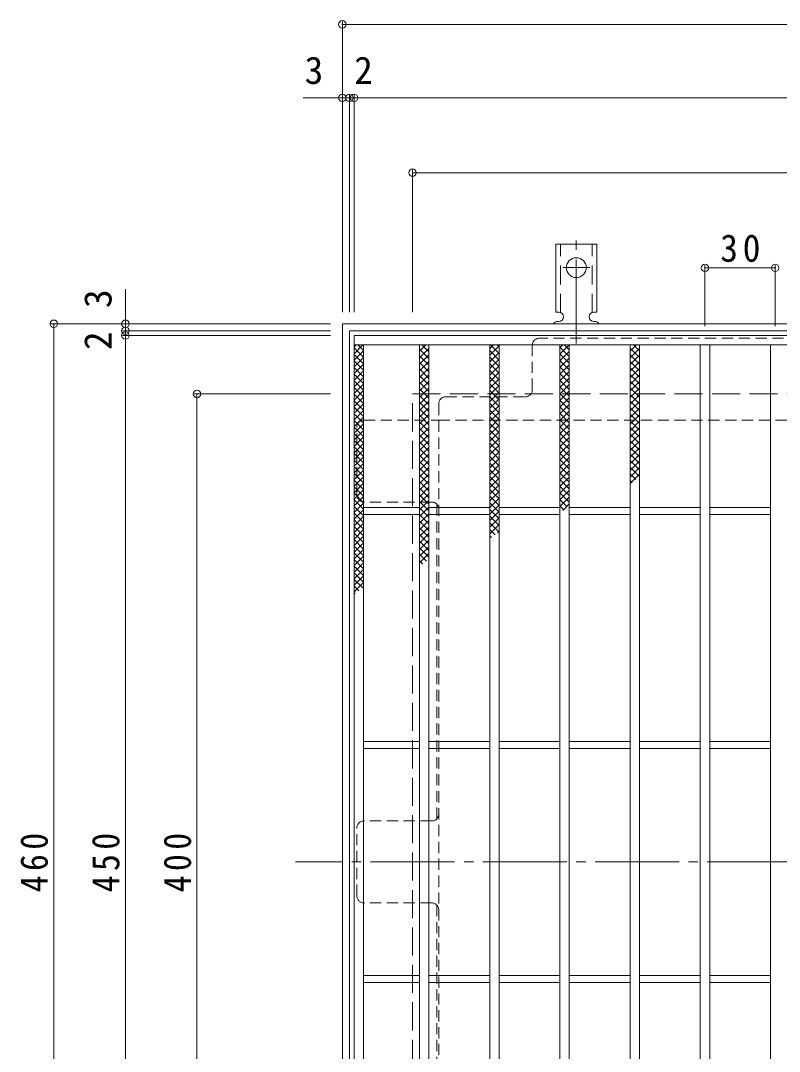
# Model space of a CAD drawing. Units: millimetres at full size, sheet at 1:4; details may follow other scales. Extents: x -862 to 1015, y -780 to 715.
# Drawn here: x -862.2 to -537.9, y 262.2 to 702.7 of the extents above; entities that cross this region are included whole.
import ezdxf
from ezdxf.enums import TextEntityAlignment as Align

# ---------------------------------------------------------------- set-up
doc = ezdxf.new("R2010")
doc.units = ezdxf.units.MM
doc.header["$LTSCALE"] = 4
doc.header["$PDMODE"] = 32
doc.header["$PDSIZE"] = 3.2
for name, pattern in [('CHAIN2', [12, 9, -1, 1, -1]), ('DASHED1', [1.8, 1.2, -0.6]), ('DASHED2', [3, 2, -1]), ('DASHED3', [4, 3, -1])]:
    doc.linetypes.add(name, pattern=pattern)
for name, color, linetype, lineweight in [('A-1_躯体', 3, 'Continuous', 9), ('A-2_仕上', 3, 'Continuous', 9), ('A-4_その他', 7, 'Continuous', 9), ('A-7_ハッチ', 2, 'Continuous', 9), ('A-9_ｸｳﾁｮｳｷ', 6, 'Continuous', 9), ('A-A_ﾊｯﾁ-ﾜｸ', 3, 'Continuous', 9)]:
    doc.layers.add(name, color=color, linetype=linetype, lineweight=lineweight)
doc.styles.add('ＭＳ ゴシック', font='')
doc.styles.get('ＭＳ ゴシック').set_extended_font_data('MS Gothic')

msp = doc.modelspace()

# ---------------------------------------------------------------- linework, layer by layer
at = {"layer": 'A-1_躯体', "color": 2}
for p, q in [((-724.713, 573.162), (-264.713, 573.162)), ((-724.713, 113.162), (-724.713, 573.162)), ((-721.713, 570.162), (-267.713, 570.162)), ((-721.713, 116.162), (-721.713, 570.162))]:
    msp.add_line(p, q, dxfattribs=at)
at = {"layer": 'A-1_躯体', "color": 2, "linetype": 'DASHED3'}
for p, q in [((-694.713, 543.162), (-294.713, 543.162)), ((-694.713, 143.162), (-694.713, 543.162))]:
    msp.add_line(p, q, dxfattribs=at)
at = {"layer": 'A-2_仕上'}
for p, q in [((-719.713, 118.162), (-719.713, 568.162)), ((-719.713, 568.162), (-269.713, 568.162)), ((-719.713, 564.162), (-269.713, 564.162)), ((-715.713, 122.162), (-715.713, 564.162)), ((-691.714, 122.162), (-691.714, 564.162)), ((-687.714, 122.162), (-687.714, 564.162)), ((-661.714, 122.162), (-661.714, 564.162)), ((-657.714, 122.162), (-657.714, 564.162)), ((-631.714, 122.162), (-631.714, 564.162)), ((-627.714, 122.162), (-627.714, 564.162)), ((-601.713, 122.162), (-601.713, 564.162)), ((-597.714, 122.162), (-597.714, 564.162)), ((-571.713, 122.162), (-571.713, 564.162)), ((-567.713, 122.162), (-567.713, 564.162)), ((-541.713, 122.162), (-541.713, 564.162)), ((-715.713, 494.662), (-691.714, 494.662)), ((-687.714, 494.662), (-661.714, 494.662)), ((-657.714, 494.662), (-631.714, 494.662)), ((-627.714, 494.662), (-601.713, 494.662)), ((-597.714, 494.662), (-571.713, 494.662)), ((-567.713, 494.662), (-541.713, 494.662)), ((-715.713, 491.662), (-691.714, 491.662)), ((-687.714, 491.662), (-661.714, 491.662)), ((-657.714, 491.662), (-631.714, 491.662)), ((-627.714, 491.662), (-601.713, 491.662)), ((-597.714, 491.662), (-571.713, 491.662)), ((-567.713, 491.662), (-541.713, 491.662)), ((-715.713, 394.662), (-691.714, 394.662)), ((-687.714, 394.662), (-661.714, 394.662)), ((-657.714, 394.662), (-631.714, 394.662)), ((-627.714, 394.662), (-601.713, 394.662)), ((-597.714, 394.662), (-571.713, 394.662)), ((-567.713, 394.662), (-541.713, 394.662)), ((-715.713, 391.662), (-691.714, 391.662)), ((-687.714, 391.662), (-661.714, 391.662)), ((-657.714, 391.662), (-631.714, 391.662)), ((-627.714, 391.662), (-601.713, 391.662)), ((-597.714, 391.662), (-571.713, 391.662)), ((-567.713, 391.662), (-541.713, 391.662)), ((-715.713, 294.662), (-691.714, 294.662)), ((-715.713, 291.662), (-691.714, 291.662)), ((-687.714, 294.662), (-661.714, 294.662)), ((-687.714, 291.662), (-661.714, 291.662)), ((-657.714, 294.662), (-631.714, 294.662)), ((-657.714, 291.662), (-631.714, 291.662)), ((-627.714, 294.662), (-601.713, 294.662)), ((-627.714, 291.662), (-601.713, 291.662)), ((-597.714, 294.662), (-571.713, 294.662)), ((-597.714, 291.662), (-571.713, 291.662)), ((-567.713, 294.662), (-541.713, 294.662)), ((-567.713, 291.662), (-541.713, 291.662))]:
    msp.add_line(p, q, dxfattribs=at)
at = {"layer": 'A-4_その他'}
for p, q in [((-724.713, 702.325), (-724.713, 578.162)), ((-724.713, 701.125), (-264.713, 701.125)), ((-741.393, 669.737), (-721.713, 669.737)), ((-721.713, 670.937), (-721.713, 578.162)), ((-721.713, 669.737), (-719.713, 669.737)), ((-719.713, 670.937), (-719.713, 578.162)), ((-719.713, 669.737), (-269.713, 669.737)), ((-694.713, 638.941), (-694.713, 578.162)), ((-694.713, 637.741), (-294.713, 637.741)), ((-569.713, 598.268), (-569.713, 572.162)), ((-569.713, 597.068), (-539.713, 597.068)), ((-539.713, 598.268), (-539.713, 572.162)), ((-817.449, 587.926), (-817.449, 570.162)), ((-849.254, 573.162), (-729.713, 573.162)), ((-848.054, 573.162), (-848.054, 113.162)), ((-818.649, 570.162), (-729.713, 570.162)), ((-817.449, 570.162), (-817.449, 568.162)), ((-818.649, 568.162), (-729.713, 568.162)), ((-817.449, 568.162), (-817.449, 118.162)), ((-788.044, 543.162), (-729.713, 543.162)), ((-786.844, 543.162), (-786.844, 143.162))]:
    msp.add_line(p, q, dxfattribs=at)
for p in [(-724.713, 701.125), (-724.713, 669.737), (-721.713, 669.737), (-719.713, 669.737), (-694.713, 637.741), (-569.713, 597.068), (-539.713, 597.068), (-848.054, 573.162), (-817.449, 573.162), (-817.449, 570.162), (-817.449, 568.162), (-786.844, 543.162)]:
    msp.add_point(p, dxfattribs=at)
at = {"layer": 'A-7_ハッチ', "linetype": 'DASHED1'}
for p, q in [((-643.512, 544.966), (-643.512, 563.966)), ((-348.914, 566.966), (-640.512, 566.966)), ((-680.513, 541.966), (-646.512, 541.966)), ((-683.513, 538.966), (-683.513, 147.359)), ((-718.517, 499.965), (-718.517, 528.966)), ((-715.517, 531.966), (-683.513, 531.966)), ((-683.513, 531.966), (-305.913, 531.966)), ((-686.513, 496.965), (-715.517, 496.965)), ((-684.313, 496.004), (-684.313, 361.623)), ((-718.517, 328.662), (-718.517, 357.663)), ((-686.513, 360.663), (-715.517, 360.663)), ((-686.513, 325.662), (-715.517, 325.662)), ((-684.313, 190.32), (-684.313, 324.701))]:
    msp.add_line(p, q, dxfattribs=at)
at = {"layer": 'A-7_ハッチ', "linetype": 'CHAIN2'}
msp.add_line((-244.713, 343.162), (-744.713, 343.162), dxfattribs=at)
at = {"layer": 'A-7_ハッチ', "linetype": 'DASHED1'}
for centre, start, end in [((-640.512, 563.966), 90, 180), ((-680.513, 538.966), 90, 180), ((-646.512, 544.966), 270, 0), ((-715.517, 528.966), 90, 180), ((-715.517, 499.965), 180, 270), ((-686.513, 493.965), 0, 90), ((-686.513, 363.663), 270, 0), ((-715.517, 357.663), 90, 180), ((-715.517, 328.662), 180, 270), ((-686.513, 322.662), 0, 90)]:
    msp.add_arc(centre, 3, start, end, dxfattribs=at)
at = {"layer": 'A-9_ｸｳﾁｮｳｷ'}
for p, q in [((-719.713, 560.372), (-715.923, 564.163)), ((-719.713, 563.201), (-718.751, 564.163)), ((-718.124, 564.163), (-715.713, 561.752)), ((-691.714, 561.487), (-689.038, 564.163)), ((-690.726, 564.163), (-687.714, 561.151)), ((-687.898, 564.163), (-687.714, 563.98)), ((-661.714, 562.555), (-660.105, 564.163)), ((-661.374, 564.163), (-657.714, 560.503)), ((-658.546, 564.163), (-657.714, 563.332)), ((-631.714, 562.946), (-630.497, 564.163)), ((-631.714, 560.118), (-627.714, 564.118)), ((-629.87, 564.163), (-627.714, 562.007)), ((-601.714, 561.413), (-598.964, 564.163)), ((-600.29, 564.163), (-597.714, 561.587)), ((-719.713, 562.923), (-715.713, 558.924)), ((-719.713, 557.544), (-715.713, 561.544)), ((-719.713, 560.095), (-715.713, 556.094)), ((-691.714, 558.659), (-687.714, 562.659)), ((-691.714, 562.323), (-687.714, 558.323)), ((-691.714, 555.83), (-687.714, 559.83)), ((-691.714, 559.494), (-687.714, 555.495)), ((-661.714, 559.726), (-657.714, 563.726)), ((-661.714, 561.675), (-657.714, 557.675)), ((-661.714, 556.898), (-657.714, 560.898)), ((-631.714, 563.179), (-627.714, 559.179)), ((-631.714, 557.289), (-627.714, 561.29)), ((-631.714, 560.351), (-627.714, 556.351)), ((-601.714, 562.759), (-597.714, 558.759)), ((-601.714, 558.585), (-597.714, 562.585)), ((-601.714, 559.93), (-597.714, 555.93)), ((-601.714, 555.757), (-597.714, 559.757)), ((-719.713, 554.715), (-715.713, 558.715)), ((-719.713, 557.267), (-715.713, 553.266)), ((-719.713, 551.887), (-715.713, 555.886)), ((-691.714, 553.002), (-687.714, 557.002)), ((-691.714, 556.666), (-687.714, 552.666)), ((-661.714, 558.846), (-657.714, 554.846)), ((-661.714, 554.07), (-657.714, 558.069)), ((-661.714, 556.018), (-657.714, 552.018)), ((-661.714, 551.241), (-657.714, 555.241)), ((-631.714, 554.461), (-627.714, 558.461)), ((-631.714, 557.522), (-627.714, 553.522)), ((-631.714, 551.633), (-627.714, 555.632)), ((-601.714, 557.102), (-597.714, 553.102)), ((-601.714, 552.928), (-597.714, 556.928)), ((-719.713, 554.438), (-715.713, 550.438)), ((-719.713, 549.058), (-715.713, 553.058)), ((-719.713, 551.61), (-715.713, 547.61)), ((-691.714, 550.173), (-687.714, 554.174)), ((-691.714, 553.838), (-687.714, 549.837)), ((-691.714, 547.345), (-687.714, 551.345)), ((-691.714, 551.009), (-687.714, 547.009)), ((-661.714, 553.19), (-657.714, 549.189)), ((-661.714, 548.413), (-657.714, 552.413)), ((-631.714, 554.694), (-627.714, 550.693)), ((-631.714, 548.804), (-627.714, 552.804)), ((-631.714, 551.865), (-627.714, 547.865)), ((-601.714, 554.274), (-597.714, 550.273)), ((-601.714, 550.1), (-597.714, 554.1)), ((-601.714, 551.445), (-597.714, 547.445)), ((-601.714, 547.271), (-597.714, 551.271)), ((-719.713, 546.23), (-715.713, 550.23)), ((-719.713, 548.781), (-715.713, 544.781)), ((-719.713, 543.402), (-715.713, 547.402)), ((-691.714, 544.516), (-687.714, 548.516)), ((-691.714, 548.18), (-687.714, 544.18)), ((-661.714, 550.361), (-657.714, 546.361)), ((-661.714, 545.584), (-657.714, 549.585)), ((-661.714, 547.532), (-657.714, 543.533)), ((-661.714, 542.756), (-657.714, 546.756)), ((-631.714, 545.976), (-627.714, 549.976)), ((-631.714, 549.037), (-627.714, 545.037)), ((-631.714, 543.147), (-627.714, 547.147)), ((-601.714, 548.616), (-597.714, 544.617)), ((-601.714, 544.443), (-597.714, 548.443)), ((-719.713, 545.953), (-715.713, 541.953)), ((-719.713, 540.573), (-715.713, 544.573)), ((-719.713, 543.124), (-715.713, 539.125)), ((-691.714, 541.688), (-687.714, 545.688)), ((-691.714, 545.352), (-687.714, 541.352)), ((-691.714, 538.86), (-687.714, 542.86)), ((-691.714, 542.524), (-687.714, 538.524)), ((-661.714, 544.704), (-657.714, 540.704)), ((-661.714, 539.927), (-657.714, 543.927)), ((-661.714, 541.876), (-657.714, 537.876)), ((-631.714, 546.208), (-627.714, 542.208)), ((-631.714, 540.319), (-627.714, 544.319)), ((-631.714, 543.38), (-627.714, 539.38)), ((-601.714, 545.788), (-597.714, 541.788)), ((-601.714, 541.614), (-597.714, 545.614)), ((-601.714, 542.96), (-597.714, 538.96)), ((-601.714, 538.786), (-597.714, 542.786)), ((-719.713, 537.744), (-715.713, 541.745)), ((-719.713, 540.296), (-715.713, 536.296)), ((-719.713, 534.916), (-715.713, 538.917)), ((-719.713, 537.468), (-715.713, 533.467)), ((-691.714, 536.031), (-687.714, 540.031)), ((-691.714, 539.695), (-687.714, 535.696)), ((-661.714, 537.099), (-657.714, 541.099)), ((-661.714, 539.047), (-657.714, 535.047)), ((-661.714, 534.271), (-657.714, 538.271)), ((-631.714, 537.49), (-627.714, 541.491)), ((-631.714, 540.551), (-627.714, 536.552)), ((-631.714, 534.662), (-627.714, 538.662)), ((-631.714, 537.723), (-627.714, 533.723)), ((-601.714, 540.131), (-597.714, 536.132)), ((-601.714, 535.958), (-597.714, 539.958)), ((-719.713, 532.088), (-715.713, 536.087)), ((-719.713, 534.639), (-715.713, 530.639)), ((-719.713, 529.259), (-715.713, 533.259)), ((-691.714, 533.203), (-687.714, 537.203)), ((-691.714, 536.867), (-687.714, 532.867)), ((-691.714, 530.374), (-687.714, 534.375)), ((-691.714, 534.039), (-687.714, 530.038)), ((-661.714, 536.219), (-657.714, 532.219)), ((-661.714, 531.442), (-657.714, 535.442)), ((-661.714, 533.391), (-657.714, 529.39)), ((-631.714, 531.834), (-627.714, 535.833)), ((-631.714, 534.895), (-627.714, 530.894)), ((-601.714, 537.303), (-597.714, 533.303)), ((-601.714, 533.129), (-597.714, 537.129)), ((-601.714, 534.475), (-597.714, 530.474)), ((-601.714, 530.301), (-597.714, 534.301)), ((-719.713, 531.811), (-715.713, 527.811)), ((-719.713, 526.431), (-715.713, 530.431)), ((-719.713, 528.982), (-715.713, 524.982)), ((-691.714, 527.546), (-687.714, 531.546)), ((-691.714, 531.21), (-687.714, 527.21)), ((-691.714, 524.717), (-687.714, 528.717)), ((-661.714, 528.614), (-657.714, 532.614)), ((-661.714, 530.562), (-657.714, 526.562)), ((-661.714, 525.785), (-657.714, 529.786)), ((-631.714, 529.005), (-627.714, 533.005)), ((-631.714, 532.066), (-627.714, 528.066)), ((-631.714, 526.177), (-627.714, 530.177)), ((-631.714, 529.238), (-627.714, 525.238)), ((-601.714, 531.646), (-597.714, 527.646)), ((-601.714, 527.472), (-597.714, 531.472)), ((-601.714, 528.817), (-597.714, 524.818)), ((-601.714, 524.644), (-597.714, 528.644)), ((-719.713, 523.603), (-715.713, 527.603)), ((-719.713, 526.154), (-715.713, 522.154)), ((-719.713, 520.774), (-715.713, 524.774)), ((-691.714, 528.381), (-687.714, 524.382)), ((-691.714, 521.889), (-687.714, 525.889)), ((-691.714, 525.553), (-687.714, 521.553)), ((-661.714, 527.734), (-657.714, 523.734)), ((-661.714, 522.957), (-657.714, 526.957)), ((-661.714, 524.905), (-657.714, 520.905)), ((-631.714, 523.348), (-627.714, 527.348)), ((-631.714, 526.409), (-627.714, 522.409)), ((-631.714, 520.52), (-627.714, 524.52)), ((-601.714, 525.989), (-597.714, 521.989)), ((-601.714, 521.816), (-597.714, 525.815)), ((-719.713, 523.325), (-715.713, 519.326)), ((-719.713, 517.945), (-715.713, 521.946)), ((-719.713, 520.497), (-715.713, 516.497)), ((-691.714, 519.061), (-687.714, 523.061)), ((-691.714, 522.725), (-687.714, 518.725)), ((-691.714, 516.233), (-687.714, 520.232)), ((-691.714, 519.897), (-687.714, 515.897)), ((-661.714, 520.128), (-657.714, 524.128)), ((-661.714, 522.077), (-657.714, 518.077)), ((-661.714, 517.3), (-657.714, 521.3)), ((-631.714, 523.581), (-627.714, 519.581)), ((-631.714, 517.691), (-627.714, 521.692)), ((-631.714, 520.752), (-627.714, 516.753)), ((-601.714, 523.161), (-597.714, 519.161)), ((-601.714, 518.987), (-597.714, 522.987)), ((-601.714, 520.333), (-597.714, 516.333)), ((-601.714, 516.158), (-597.714, 520.159)), ((-719.713, 515.117), (-715.713, 519.117)), ((-719.713, 517.669), (-715.713, 513.669)), ((-719.713, 512.289), (-715.713, 516.289)), ((-691.714, 513.404), (-687.714, 517.404)), ((-691.714, 517.068), (-687.714, 513.068)), ((-661.714, 519.248), (-657.714, 515.249)), ((-661.714, 514.472), (-657.714, 518.472)), ((-661.714, 516.42), (-657.714, 512.42)), ((-661.714, 511.644), (-657.714, 515.643)), ((-631.714, 514.863), (-627.714, 518.863)), ((-631.714, 517.924), (-627.714, 513.924)), ((-631.714, 512.035), (-627.714, 516.034)), ((-601.714, 517.504), (-597.714, 513.504)), ((-601.714, 513.33), (-597.714, 517.331)), ((-719.713, 514.84), (-715.713, 510.84)), ((-719.713, 509.46), (-715.713, 513.46)), ((-719.713, 512.012), (-715.713, 508.012)), ((-691.714, 510.575), (-687.714, 514.576)), ((-691.714, 514.24), (-687.714, 510.239)), ((-691.714, 507.747), (-687.714, 511.747)), ((-691.714, 511.411), (-687.714, 507.411)), ((-661.714, 513.592), (-657.714, 509.591)), ((-661.714, 508.814), (-657.714, 512.815)), ((-631.714, 515.096), (-627.714, 511.096)), ((-631.714, 509.206), (-627.714, 513.206)), ((-631.714, 512.267), (-627.714, 508.267)), ((-601.714, 514.676), (-597.714, 510.675)), ((-601.714, 510.502), (-597.714, 514.501)), ((-601.714, 511.847), (-597.714, 507.847)), ((-601.714, 507.673), (-597.714, 511.673)), ((-719.713, 506.632), (-715.713, 510.632)), ((-719.713, 509.184), (-715.713, 505.183)), ((-719.713, 503.804), (-715.713, 507.804)), ((-691.714, 504.919), (-687.714, 508.918)), ((-691.714, 508.583), (-687.714, 504.583)), ((-661.714, 510.763), (-657.714, 506.763)), ((-661.714, 505.986), (-657.714, 509.987)), ((-661.714, 507.934), (-657.714, 503.935)), ((-661.714, 503.158), (-657.714, 507.158)), ((-631.714, 506.378), (-627.714, 510.378)), ((-631.714, 509.439), (-627.714, 505.439)), ((-631.714, 503.55), (-627.714, 507.549)), ((-601.714, 509.019), (-599.258, 506.563)), ((-601.714, 504.845), (-597.714, 508.845)), ((-719.713, 506.355), (-715.713, 502.355)), ((-719.713, 500.975), (-715.713, 504.975)), ((-719.713, 503.526), (-715.713, 499.527)), ((-691.714, 502.09), (-687.714, 506.09)), ((-691.714, 505.754), (-687.714, 501.754)), ((-691.714, 499.262), (-687.714, 503.262)), ((-691.714, 502.926), (-687.714, 498.926)), ((-661.714, 505.106), (-657.714, 501.106)), ((-661.714, 500.33), (-657.714, 504.329)), ((-661.714, 502.278), (-657.714, 498.278)), ((-631.714, 506.611), (-627.714, 502.61)), ((-631.714, 500.721), (-627.714, 504.721)), ((-631.714, 503.782), (-627.714, 499.782)), ((-601.714, 506.19), (-600.846, 505.322)), ((-719.713, 498.146), (-715.713, 502.147)), ((-719.713, 500.698), (-715.713, 496.698)), ((-719.713, 495.318), (-715.713, 499.318)), ((-719.713, 497.87), (-715.713, 493.87)), ((-691.714, 496.434), (-687.714, 500.433)), ((-691.714, 500.097), (-687.714, 496.098)), ((-661.714, 497.501), (-657.714, 501.501)), ((-661.714, 499.45), (-657.714, 495.45)), ((-661.714, 494.673), (-657.714, 498.673)), ((-631.714, 497.892), (-627.714, 501.893)), ((-631.714, 500.953), (-627.714, 496.954)), ((-631.714, 495.064), (-627.714, 499.064)), ((-631.714, 498.125), (-628.552, 494.964)), ((-719.713, 492.49), (-715.713, 496.49)), ((-719.713, 495.041), (-715.713, 491.041)), ((-719.713, 489.662), (-715.713, 493.661)), ((-691.714, 493.605), (-687.714, 497.605)), ((-691.714, 497.269), (-687.714, 493.269)), ((-691.714, 490.776), (-687.714, 494.777)), ((-691.714, 494.441), (-687.714, 490.44)), ((-661.714, 496.621), (-657.714, 492.621)), ((-661.714, 491.844), (-657.714, 495.844)), ((-661.714, 493.793), (-657.714, 489.792)), ((-631.714, 495.297), (-630.141, 493.723)), ((-630.531, 493.419), (-627.714, 496.235)), ((-719.713, 492.213), (-715.713, 488.213)), ((-719.713, 486.833), (-715.713, 490.833)), ((-719.713, 489.385), (-715.713, 485.384)), ((-691.714, 487.948), (-687.714, 491.948)), ((-691.714, 491.612), (-687.714, 487.612)), ((-691.714, 485.12), (-687.714, 489.12)), ((-661.714, 489.015), (-657.714, 493.016)), ((-661.714, 490.964), (-657.714, 486.964)), ((-661.714, 486.187), (-657.714, 490.187)), ((-719.713, 484.005), (-715.713, 488.005)), ((-719.713, 486.556), (-715.713, 482.556)), ((-719.713, 481.176), (-715.713, 485.176)), ((-691.714, 488.784), (-687.714, 484.784)), ((-691.714, 482.291), (-687.714, 486.291)), ((-691.714, 485.955), (-687.714, 481.955)), ((-661.714, 488.136), (-657.847, 484.269)), ((-661.714, 483.359), (-657.714, 487.359)), ((-661.714, 485.307), (-659.435, 483.028)), ((-719.713, 483.727), (-715.713, 479.728)), ((-719.713, 478.348), (-715.713, 482.348)), ((-719.713, 480.899), (-715.713, 476.899)), ((-691.714, 479.463), (-687.714, 483.463)), ((-691.714, 483.127), (-687.714, 479.127)), ((-691.714, 476.635), (-687.714, 480.635)), ((-691.714, 480.298), (-687.714, 476.299)), ((-661.714, 482.479), (-661.023, 481.789)), ((-658.436, 483.809), (-657.714, 484.53)), ((-719.713, 475.519), (-715.713, 479.519)), ((-719.713, 478.071), (-715.713, 474.071)), ((-719.713, 472.691), (-715.713, 476.691)), ((-691.714, 473.806), (-687.714, 477.806)), ((-691.714, 477.47), (-687.714, 473.47)), ((-719.713, 475.242), (-715.713, 471.243)), ((-719.713, 469.863), (-715.713, 473.863)), ((-719.713, 472.414), (-715.713, 468.414)), ((-691.714, 470.977), (-687.714, 474.978)), ((-691.714, 474.642), (-688.73, 471.657)), ((-691.714, 471.813), (-690.318, 470.417)), ((-719.713, 467.034), (-715.713, 471.034)), ((-719.713, 469.586), (-715.713, 465.585)), ((-719.713, 464.206), (-715.713, 468.206)), ((-719.713, 466.758), (-715.713, 462.757)), ((-719.713, 461.377), (-715.713, 465.377)), ((-719.713, 463.928), (-716.023, 460.239)), ((-719.713, 458.549), (-715.713, 462.549)), ((-719.713, 461.1), (-717.611, 458.998)), ((-719.713, 458.272), (-719.199, 457.758))]:
    msp.add_line(p, q, dxfattribs=at)
at = {"layer": 'A-A_ﾊｯﾁ-ﾜｸ', "color": 7, "linetype": 'CHAIN2'}
for p, q in [((-624.713, 564.694), (-624.713, 612.095)), ((-630.489, 597.162), (-618.937, 597.162))]:
    msp.add_line(p, q, dxfattribs=at)
at = {"layer": 'A-A_ﾊｯﾁ-ﾜｸ'}
for p, q in [((-633.463, 578.162), (-633.463, 607.162)), ((-615.963, 607.162), (-633.463, 607.162)), ((-615.963, 578.162), (-615.963, 607.162)), ((-633.463, 578.162), (-632.213, 578.162)), ((-615.963, 578.162), (-617.213, 578.162)), ((-632.713, 574.162), (-632.213, 574.162)), ((-617.218, 574.162), (-616.704, 574.162))]:
    msp.add_line(p, q, dxfattribs=at)
at = {"layer": 'A-A_ﾊｯﾁ-ﾜｸ', "linetype": 'DASHED2'}
for p, q in [((-631.463, 578.016), (-631.463, 607.162)), ((-617.963, 578.016), (-617.963, 607.162))]:
    msp.add_line(p, q, dxfattribs=at)
at = {"layer": 'A-A_ﾊｯﾁ-ﾜｸ'}
msp.add_circle((-624.713, 597.162), 4.25, dxfattribs=at)
for centre, start, end in [((-632.213, 576.162), 270, 90), ((-617.213, 576.162), 90, 269.86671), ((-632.713, 572.162), 90.27597, 150.00049), ((-616.713, 572.162), 29.99928, 89.75838)]:
    msp.add_arc(centre, 2, start, end, dxfattribs=at)

# ---------------------------------------------------------------- texts
at = {"layer": 'A-4_その他', "color": 2, "style": 'ＭＳ ゴシック'}
for s, p in [('3', (-740.842, 672.137)), ('2', (-719.671, 672.137))]:
    msp.add_text(s, height=11.73, dxfattribs=at).set_placement(p, align=Align.BOTTOM_LEFT)
for s, p in [('3', (-819.849, 579.887)), ('2', (-819.849, 561.926))]:
    msp.add_text(s, height=11.73, rotation=90, dxfattribs=at).set_placement(p, align=Align.BOTTOM_LEFT)
at = {"layer": 'A-4_その他', "color": 2, "insert": (-563.213, 599.468), "char_height": 11.73, "attachment_point": 7, "style": 'ＭＳ ゴシック'}
msp.add_mtext('\\T1.27;\\W0.95;30', dxfattribs=at)
at = {"layer": 'A-4_その他', "color": 2, "char_height": 11.73, "attachment_point": 7, "rotation": 90, "style": 'ＭＳ ゴシック'}
for s, insert in [('\\T1.27;\\W0.9;460', (-850.454, 330.162)), ('\\T1.27;\\W0.9;450', (-819.849, 330.162)), ('\\T1.27;\\W0.9;400', (-789.244, 330.162))]:
    msp.add_mtext(s, dxfattribs=dict(at, insert=insert))

doc.saveas('drawing.dxf')
